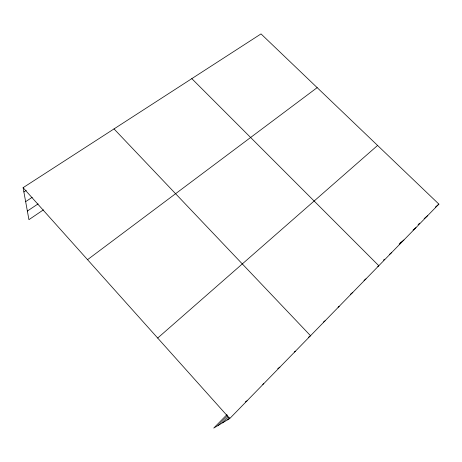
<?xml version="1.0" encoding="UTF-8"?>
<svg xmlns="http://www.w3.org/2000/svg" width="462" height="462" viewBox="0 0 462 462"><rect width="100%" height="100%" fill="white"/><g stroke="black" fill="none" stroke-linecap="round" stroke-linejoin="round"><path stroke-width="0.69" d="M227.004 414.57L213.721 428.095L229.735 418.549L438.9 204.123L261.018 33.905L23.1 187.676L28.933 219.658L43.428 209.846M222.707 422.742L228.251 417.071M227.599 419.825L229.608 417.764M383.46 260.181L384.436 259.182M399.156 244.109L401.132 242.082M418.093 224.711L419.606 223.169M218 425.542L227.599 415.748M157.686 338.051L377.581 145.449M435.36 207.12L438.9 204.123M424.122 218.63L427.604 215.702M413.034 230.082L415.962 227.639M400.138 243.104L403.961 239.94M389.449 254.377L391.58 252.633M377.766 266.568L378.805 265.725L191.805 78.638M363.992 280.463L366.008 278.846M350.363 294.311L352.806 292.382M338.074 307.213L339.172 306.358M323.504 322.008L325.086 320.795M87.537 259.673L317.163 87.63M308.512 337.231L310.533 335.718L114.016 128.915M294.323 351.992L295.478 351.155M277.726 368.653L279.897 367.123M262.751 384.349L263.767 383.662M27.368 211.059L38.121 203.869M25.647 201.646L32.219 197.309M23.874 191.915L26.265 190.361M245.299 401.917L247.06 400.791M23.1 187.676L229.735 418.549"/></g></svg>
